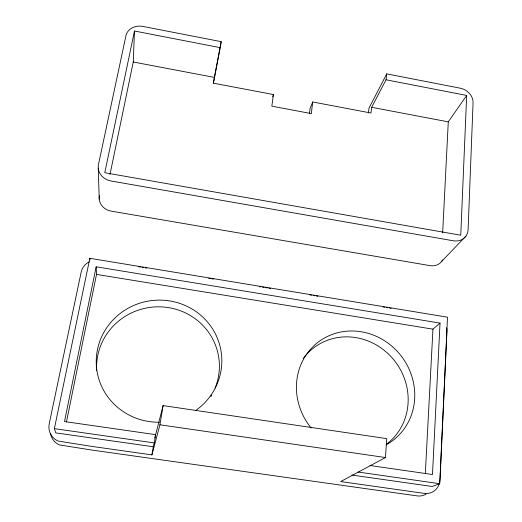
<?xml version="1.0" encoding="UTF-8"?>
<svg xmlns="http://www.w3.org/2000/svg" width="522" height="522" viewBox="0 0 522 522"><rect width="100%" height="100%" fill="white"/><g stroke="black" fill="none" stroke-linecap="round" stroke-linejoin="round"><path stroke-width="0.78" d="M109.992 174.472L133.267 61.994L134.48 31.013L220.193 47.639L213.452 83.194L273.417 94.541L271.838 106.175L311.334 113.594L312.685 101.973L370.959 113.006L371.671 107.297L386.026 79.794L386.73 73.883L460.313 88.211A13.97 11.53 31.6 0 1 473.076 102.684L468.097 229.713A14.91 12.913 38.4 0 1 453.344 240.792L111.108 181.003A15.699 13.963 3.8 0 1 98.475 164.482L125.965 35.646A14.727 12.352 9.3 0 1 142.924 26.42L221.184 41.656L220.193 47.639M386.026 79.794L466.681 95.435L460.75 235.226L104.778 172.723L134.48 31.013M351.841 475.04L432.183 486.484L439.733 483.698L447.511 317.187L89.843 258.299L54.373 428.64L55.769 432.882L153.272 446.767L154.277 442.91L155.647 434.663L64.493 421.541L96.159 266.794L440.033 323.092L432.484 474.511L369.994 465.513M442.649 232.916L448.281 121.854L466.681 95.435M425.332 473.441L432.947 329.167L440.033 323.092M446.63 327.77A14.831 13.285 46.6 0 1 446.943 331.444L440.026 479.633A16.215 14.655 64.3 0 1 424.275 493.388L340.703 481.571L385.445 457.533L386.756 438.63L163.099 405.594L154.78 438.023M309.435 113.907L310.061 108.537L312.685 101.973M368.408 112.935L369.015 108.106L386.73 73.883M213.25 83.239L221.184 41.656M89.184 261.848A15.549 14.401 -5.3 0 0 81.223 271.91L49.244 423.59A16.991 16.025 -34.7 0 0 58.164 441.064L91.017 446.284L151.922 454.89L153.272 446.767M151.922 454.89L159.941 424.777L163.099 405.594M66.451 421.952L96.518 274.402L96.159 266.794M272.712 96.772L273.417 94.541M441.86 261.196L465.931 236.14M54.373 428.64L154.277 442.91M358.079 472.032L439.733 483.698M159.941 424.777L385.445 457.533M96.518 274.402L432.947 329.167M138.767 266.775L140.372 267.036M141.984 267.303L143.589 267.564M145.194 267.832L146.799 268.099M208.676 278.278L210.288 278.546M211.893 278.807L213.498 279.074M259.303 286.611L260.909 286.878M262.52 287.139L264.125 287.407M265.731 287.674L267.342 287.935M268.947 288.203L270.553 288.464M309.931 294.943L311.536 295.211M313.141 295.472L314.753 295.739M316.358 296.007L317.963 296.268M383.057 306.982L384.662 307.249M386.267 307.51L387.879 307.778M389.484 308.039L391.089 308.306M133.267 61.994L214.412 77.413M371.671 107.297L448.281 121.854M89.843 258.299L89.941 259.852M98.247 168.13L99.232 199.091M159.575 422.233A62.836 61.035 -7 0 1 99.245 342.869A62.836 61.035 -7 0 1 196.128 311.654A62.836 61.035 -7 0 1 195.469 410.664M96.694 370.698A61.446 59.769 -9 0 1 167.66 307.484A61.446 59.769 -9 0 1 215.11 388.114M211.684 395.206A61.446 59.769 -9 0 1 210.881 396.583M426.011 494.132A15.849 14.362 65 0 1 417.222 495.9L91.52 450.01L59.443 444.927A16.606 15.66 -35.6 0 1 50.556 433.41M303.184 358.549A60.382 56.546 53.6 0 1 390.038 355.619A60.382 56.546 53.6 0 1 386.619 444.111M311.151 427.988A61.733 57.655 52.8 0 1 319.249 341.355A61.733 57.655 52.8 0 1 404.387 360.493A61.733 57.655 52.8 0 1 386.097 444.835M99.448 195.659A14.583 13.148 2.4 0 0 111.179 211.129L430.024 265.639A13.892 12.234 39.2 0 0 442.702 259.832"/></g></svg>
